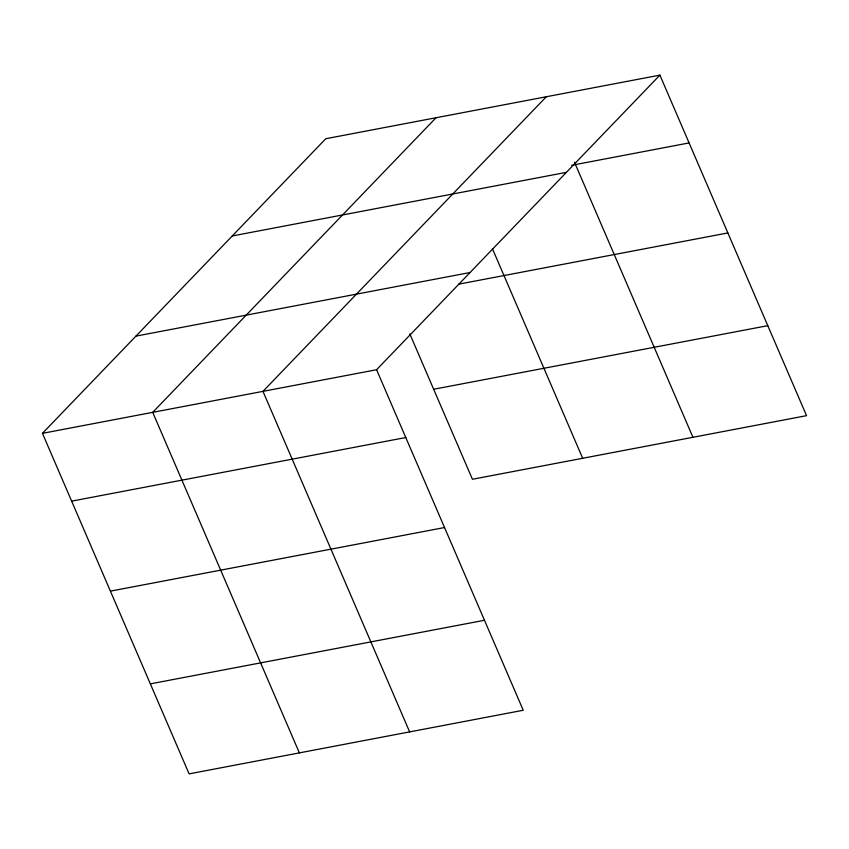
<?xml version="1.0" encoding="UTF-8"?>
<svg xmlns="http://www.w3.org/2000/svg" width="849" height="849" viewBox="0 0 849 849"><rect width="100%" height="100%" fill="white"/><g stroke="black" fill="none" stroke-linecap="round" stroke-linejoin="round"><path stroke-width="1.27" d="M659.896 75.126L376.574 369.729L523.239 710.263L189.104 773.874L42.45 433.34L325.761 138.737L659.896 75.126L806.55 415.66L472.426 479.271L409.802 333.869M436.025 117.746L152.714 412.349L299.368 752.883M546.289 96.754L262.978 391.357L409.632 731.891M571.6 165.3L689.091 142.929M232.276 235.958L566.4 172.347M135.946 336.119L470.07 272.518M458.587 284.192L727.858 232.934M42.45 433.34L376.574 369.729M433.659 389.267L767.793 325.666M71.656 501.143L405.78 437.532M110.412 591.137L444.536 527.537M150.347 683.87L484.471 620.269M574.444 162.138L692.943 437.288M492.462 248.789L582.679 458.28"/></g></svg>
